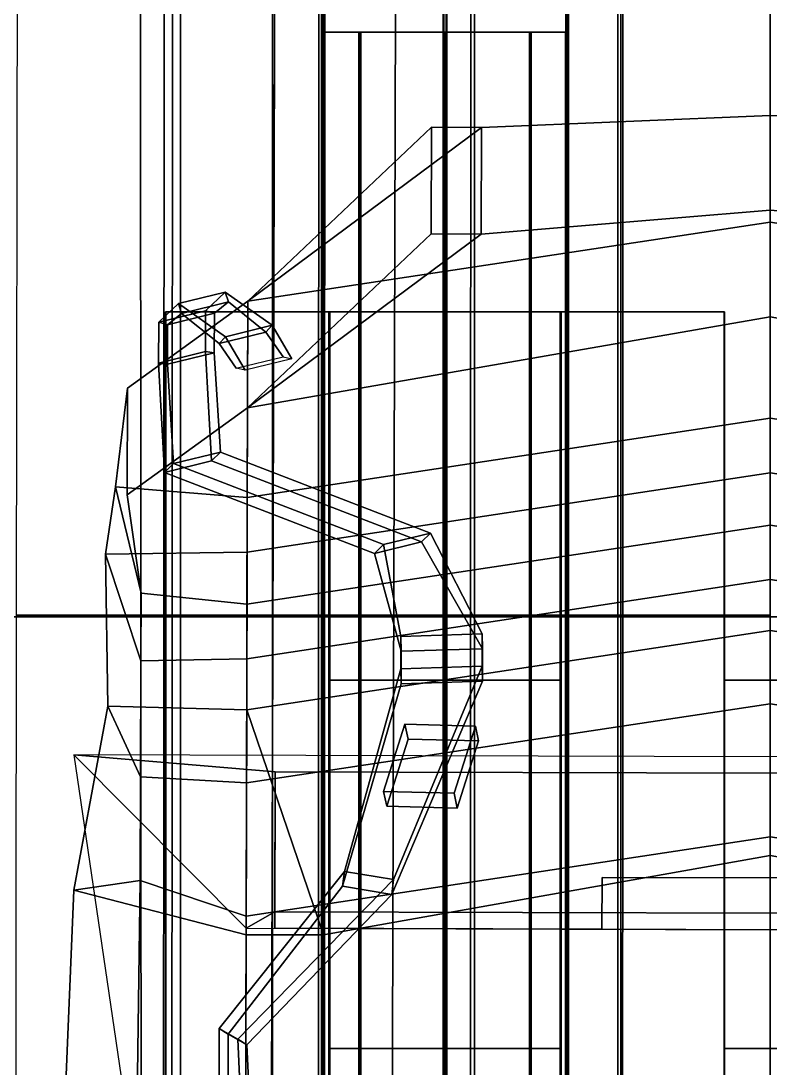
# Model space of a CAD drawing. Extents: x -7.9 to 7.9, y -12.5 to 11.9.
# Drawn here: x -0.453 to -0.019, y -7.914 to -7.308 of the extents above; entities that cross this region are included whole.
import ezdxf

# ---------------------------------------------------------------- set-up
doc = ezdxf.new("R2010")
doc.units = 0

msp = doc.modelspace()

# ---------------------------------------------------------------- linework, layer by layer
for points in [[(-0.27716, -5.39043, 5.10445), (-0.27716, -8.37554, 5.10445), (-0.20614, -8.37554, 5.13299), (-0.20615, -5.32944, 5.13299)], [(-0.20615, -5.32944, 5.13299), (-0.20614, -8.37554, 5.13299), (-0.13575, -8.37554, 5.10295), (-0.13575, -5.33943, 5.10294)], [(-0.13575, -5.33943, 5.10294), (-0.13575, -8.37554, 5.10295), (-0.10722, -8.37554, 5.03193), (-0.10722, -5.41367, 5.03193)], [(-0.30721, -5.48103, 5.03406), (-0.30721, -8.37554, 5.03406), (-0.27716, -8.37554, 5.10445), (-0.27716, -5.39043, 5.10445)], [(-0.10722, -5.41367, 5.03193), (-0.10722, -8.37554, 5.03193), (-0.13726, -8.37554, 4.96153), (-0.13726, -5.50468, 4.96153)], [(-0.27867, -5.55708, 4.96304), (-0.27867, -8.37554, 4.96304), (-0.30721, -8.37554, 5.03406), (-0.30721, -5.48103, 5.03406)], [(-0.13726, -5.50468, 4.96153), (-0.13726, -8.37554, 4.96153), (-0.20828, -8.37554, 4.933), (-0.20828, -5.56249, 4.933)], [(-0.20828, -5.56249, 4.933), (-0.20828, -8.37554, 4.933), (-0.27867, -8.37554, 4.96304), (-0.27867, -5.55708, 4.96304)], [(-0.2784, -6.60307, 4.71578), (-0.2784, -8.37554, 4.71578), (-0.20789, -8.37554, 4.74555), (-0.20789, -6.54016, 4.74555)], [(-0.20789, -6.54016, 4.74555), (-0.20789, -8.37554, 4.74555), (-0.13698, -8.37554, 4.71674), (-0.13698, -6.54804, 4.71674)], [(-0.13698, -6.54804, 4.71674), (-0.13698, -8.37554, 4.71674), (-0.10721, -8.37554, 4.64623), (-0.10721, -6.62868, 4.64623)], [(-0.30721, -6.71541, 4.64488), (-0.30721, -8.37554, 4.64488), (-0.2784, -8.37554, 4.71578), (-0.2784, -6.60307, 4.71578)], [(-0.10721, -6.62868, 4.64623), (-0.10721, -8.37554, 4.64623), (-0.13602, -8.37554, 4.57533), (-0.13602, -6.74428, 4.57533)], [(-0.27744, -6.7934, 4.57437), (-0.27744, -8.37554, 4.57437), (-0.30721, -8.37554, 4.64488), (-0.30721, -6.71541, 4.64488)], [(-0.13602, -6.74428, 4.57533), (-0.13602, -8.37554, 4.57533), (-0.20653, -8.37554, 4.54556), (-0.20653, -6.81014, 4.54556)], [(-0.20653, -6.81014, 4.54556), (-0.20653, -8.37554, 4.54556), (-0.27744, -8.37554, 4.57437), (-0.27744, -6.7934, 4.57437)], [(-0.01906, -9.37345, 1.89417), (-0.01906, -6.85767, 1.89417), (-0.88005, -6.85767, 1.89417), (-0.80629, -9.37345, 1.89417)], [(-0.01906, -9.37345, 1.89417), (0.76818, -9.37345, 1.89417), (0.84194, -6.85767, 1.89417), (-0.01906, -6.85767, 1.89417)], [(-0.36037, -8.43609, 4.25093), (-0.73748, -8.43609, 4.11533), (-0.72859, -6.88207, 4.14928), (-0.36037, -6.88207, 4.31939)], [(-0.01906, -8.43609, 4.28433), (-0.36037, -8.43609, 4.25093), (-0.36037, -6.88207, 4.31939), (-0.01906, -6.88207, 4.3528)], [(-0.01906, -8.43609, 4.28433), (-0.01906, -6.88207, 4.3528), (0.32226, -6.88207, 4.31939), (0.32226, -8.43609, 4.25093)], [(-0.38289, -8.44273, 4.34551), (-0.38374, -6.88568, 4.41393), (-0.76555, -6.88493, 4.2394), (-0.79047, -8.44246, 4.19687)], [(-0.01906, -8.44308, 4.38114), (-0.01906, -6.88634, 4.44969), (-0.38374, -6.88568, 4.41393), (-0.38289, -8.44273, 4.34551)], [(-0.01906, -8.44308, 4.38114), (0.34478, -8.44273, 4.34551), (0.34563, -6.88568, 4.41393), (-0.01906, -6.88634, 4.44969)], [(-0.01906, -8.43609, 1.5434), (-0.4619, -8.43609, 1.5434), (-0.4619, -6.96369, 1.5434), (-0.01906, -6.96369, 1.5434)], [(-0.01906, -8.43609, 1.5434), (-0.01906, -6.96369, 1.5434), (0.42378, -6.96369, 1.5434), (0.42378, -8.43609, 1.5434)], [(-0.31029, -8.83303, 1.9509), (-0.30514, -7.03304, 1.9509), (-0.305, -6.98304, 1.8909), (-0.31087, -9.03303, 1.8909)], [(-0.23514, -7.03324, 1.9509), (-0.24029, -8.83323, 1.9509), (-0.24087, -9.03323, 1.8909), (-0.235, -6.98324, 1.8909)], [(-0.31029, -8.83303, 1.9509), (-0.24029, -8.83323, 1.9509), (-0.23514, -7.03324, 1.9509), (-0.30514, -7.03304, 1.9509)], [(-0.46182, -7.65281, 4.21071), (-0.37004, -7.65286, 4.23833), (-0.36977, -7.27135, 4.25481), (-0.46126, -7.2713, 4.22594)], [(-0.45539, -7.65191, 4.19419), (-0.4548, -7.27058, 4.20943), (-0.36492, -7.27058, 4.23779), (-0.36523, -7.65191, 4.22131)], [(-0.28042, -7.65289, 4.25826), (-0.28031, -7.2714, 4.27551), (-0.36977, -7.27135, 4.25481), (-0.37004, -7.65286, 4.23833)], [(-0.27699, -7.65191, 4.2409), (-0.36523, -7.65191, 4.22131), (-0.36492, -7.27058, 4.23779), (-0.27686, -7.27058, 4.25815)], [(-0.1924, -7.65292, 4.27136), (-0.19238, -7.27143, 4.28901), (-0.28031, -7.2714, 4.27551), (-0.28042, -7.65289, 4.25826)], [(-0.19021, -7.65191, 4.25382), (-0.27699, -7.65191, 4.2409), (-0.27686, -7.27058, 4.25815), (-0.19017, -7.27058, 4.27146)], [(-0.1924, -7.65292, 4.27136), (-0.10546, -7.65294, 4.27851), (-0.10546, -7.27144, 4.29631), (-0.19238, -7.27143, 4.28901)], [(-0.19021, -7.65191, 4.25382), (-0.19017, -7.27058, 4.27146), (-0.10439, -7.27058, 4.27868), (-0.10439, -7.65191, 4.26089)], [(-0.10546, -7.65294, 4.27851), (-0.01906, -7.65294, 4.28061), (-0.01906, -7.27145, 4.29841), (-0.10546, -7.27144, 4.29631)], [(-0.10439, -7.65191, 4.26089), (-0.10439, -7.27058, 4.27868), (-0.01906, -7.27058, 4.28077), (-0.01906, -7.65191, 4.26297)], [(0.06735, -7.65294, 4.27851), (0.06735, -7.27144, 4.29631), (-0.01906, -7.27145, 4.29841), (-0.01906, -7.65294, 4.28061)], [(-0.25624, -8.37554, 4.59586), (-0.25624, -7.3146, 4.59586), (-0.27702, -7.3146, 4.64508), (-0.27702, -8.37554, 4.64508)], [(-0.27702, -8.37554, 4.64508), (-0.27702, -7.3146, 4.64508), (-0.25691, -7.3146, 4.69458), (-0.2569, -8.37554, 4.69458)], [(-0.27701, -8.37554, 5.03374), (-0.27701, -7.3146, 5.03374), (-0.25604, -7.3146, 5.08288), (-0.25604, -8.37554, 5.08288)], [(-0.2571, -8.37554, 4.98416), (-0.2571, -7.3146, 4.98416), (-0.27701, -7.3146, 5.03374), (-0.27701, -8.37554, 5.03374)], [(-0.20796, -8.37554, 4.96319), (-0.20796, -7.3146, 4.96319), (-0.2571, -7.3146, 4.98416), (-0.2571, -8.37554, 4.98416)], [(-0.2569, -8.37554, 4.69458), (-0.25691, -7.3146, 4.69458), (-0.20769, -7.3146, 4.71536), (-0.20769, -8.37554, 4.71536)], [(-0.20674, -8.37554, 4.57575), (-0.20674, -7.3146, 4.57575), (-0.25624, -7.3146, 4.59586), (-0.25624, -8.37554, 4.59586)], [(-0.25604, -8.37554, 5.08288), (-0.25604, -7.3146, 5.08288), (-0.20647, -7.3146, 5.10279), (-0.20647, -8.37554, 5.10279)], [(-0.15838, -8.37554, 4.98311), (-0.15838, -7.3146, 4.98311), (-0.20796, -7.3146, 4.96319), (-0.20796, -8.37554, 4.96319)], [(-0.20769, -8.37554, 4.71536), (-0.20769, -7.3146, 4.71536), (-0.15819, -7.3146, 4.69525), (-0.15819, -8.37554, 4.69525)], [(-0.15752, -8.37554, 4.59653), (-0.15752, -7.3146, 4.59653), (-0.20674, -7.3146, 4.57575), (-0.20674, -8.37554, 4.57575)], [(-0.20647, -8.37554, 5.10279), (-0.20647, -7.3146, 5.10279), (-0.15733, -7.3146, 5.08182), (-0.15733, -8.37554, 5.08182)], [(-0.13741, -8.37554, 5.03225), (-0.13741, -7.3146, 5.03225), (-0.15838, -7.3146, 4.98311), (-0.15838, -8.37554, 4.98311)], [(-0.15819, -8.37554, 4.69525), (-0.15819, -7.3146, 4.69525), (-0.13741, -7.3146, 4.64603), (-0.13741, -8.37554, 4.64603)], [(-0.13741, -8.37554, 4.64603), (-0.13741, -7.3146, 4.64603), (-0.15752, -7.3146, 4.59653), (-0.15752, -8.37554, 4.59653)], [(-0.15733, -8.37554, 5.08182), (-0.15733, -7.3146, 5.08182), (-0.13741, -7.3146, 5.03225), (-0.13741, -8.37554, 5.03225)], [(-0.01906, -7.36287, 3.51954), (-0.01906, -7.42443, 3.15522), (-0.32139, -7.4702, 3.16344), (-0.18608, -7.36968, 3.47823)], [(-0.18608, -7.36968, 3.47823), (-0.18625, -7.43144, 3.48634), (-0.01906, -7.41764, 3.52642), (-0.01906, -7.36287, 3.51954)], [(0.14797, -7.36968, 3.47823), (-0.01906, -7.36287, 3.51954), (-0.01906, -7.41764, 3.52642), (0.14814, -7.43144, 3.48634)], [(-0.01906, -7.36287, 3.51954), (0.14797, -7.36968, 3.47823), (0.28328, -7.4702, 3.16344), (-0.01906, -7.42443, 3.15522)], [(-0.32139, -7.4702, 3.16344), (-0.32157, -7.53196, 3.17155), (-0.21521, -7.43135, 3.48634), (-0.21503, -7.36959, 3.47823)], [(-0.18608, -7.36968, 3.47823), (-0.32139, -7.4702, 3.16344), (-0.21503, -7.36959, 3.47823)], [(-0.21503, -7.36959, 3.47823), (-0.21521, -7.43135, 3.48634), (-0.18625, -7.43144, 3.48634), (-0.18608, -7.36968, 3.47823)], [(-0.18625, -7.43144, 3.48634), (-0.32157, -7.53196, 3.17155), (-0.01906, -7.47921, 3.1621), (-0.01906, -7.41764, 3.52642)], [(0.14814, -7.43144, 3.48634), (-0.01906, -7.41764, 3.52642), (-0.01906, -7.47921, 3.1621), (0.28346, -7.53196, 3.17155)], [(-0.01906, -7.42443, 3.15522), (-0.01906, -7.538, 2.87472), (-0.32172, -7.58377, 2.88294), (-0.32139, -7.4702, 3.16344)], [(-0.01906, -7.42443, 3.15522), (0.28328, -7.4702, 3.16344), (0.28361, -7.58377, 2.88294), (-0.01906, -7.538, 2.87472)], [(-0.21521, -7.43135, 3.48634), (-0.32157, -7.53196, 3.17155), (-0.18625, -7.43144, 3.48634)], [(-0.373, -7.48242, 3.10718), (-0.34588, -7.4758, 3.14518), (-0.33447, -7.46492, 3.13514), (-0.36159, -7.47154, 3.09714)], [(-0.36159, -7.47154, 3.09714), (-0.33447, -7.46492, 3.13514), (-0.30728, -7.48417, 3.11909), (-0.3344, -7.49079, 3.08109)], [(-0.33269, -7.47064, 3.13487), (-0.33447, -7.46492, 3.13514), (-0.34588, -7.4758, 3.14518), (-0.34077, -7.47725, 3.14178)], [(-0.33447, -7.46492, 3.13514), (-0.33269, -7.47064, 3.13487), (-0.31097, -7.48807, 3.1224), (-0.30728, -7.48417, 3.11909)], [(-0.32139, -7.4702, 3.16344), (-0.32172, -7.58377, 2.88294), (-0.39803, -7.57755, 2.917), (-0.39103, -7.52061, 3.06601)], [(-0.32157, -7.53196, 3.17155), (-0.32139, -7.4702, 3.16344), (-0.39103, -7.52061, 3.06601), (-0.39121, -7.58225, 3.07476)], [(-0.34588, -7.4758, 3.14518), (-0.373, -7.48242, 3.10718), (-0.37309, -7.50604, 3.11136), (-0.34597, -7.49942, 3.14936)], [(-0.36788, -7.48388, 3.10379), (-0.373, -7.48242, 3.10718), (-0.36159, -7.47154, 3.09714), (-0.35981, -7.47726, 3.09687)], [(-0.34077, -7.47725, 3.14178), (-0.36788, -7.48388, 3.10379), (-0.35981, -7.47726, 3.09687), (-0.33269, -7.47064, 3.13487)], [(-0.35981, -7.47726, 3.09687), (-0.36159, -7.47154, 3.09714), (-0.3344, -7.49079, 3.08109), (-0.33808, -7.4947, 3.0844)], [(-0.33269, -7.47064, 3.13487), (-0.35981, -7.47726, 3.09687), (-0.33808, -7.4947, 3.0844), (-0.31097, -7.48807, 3.1224)], [(-0.34588, -7.4758, 3.14518), (-0.34597, -7.49942, 3.14936), (-0.34081, -7.50006, 3.14579), (-0.34077, -7.47725, 3.14178)], [(-0.3688, -8.11581, 4.71285), (-0.3688, -7.47633, 4.71285), (-0.36906, -7.47633, 4.57888), (-0.36906, -8.11581, 4.57888)], [(-0.36906, -8.11581, 4.57888), (-0.36906, -7.47633, 4.57888), (-0.27451, -7.47633, 4.48397), (-0.27451, -8.11581, 4.48397)], [(-0.36906, -8.11581, 4.96632), (-0.36906, -7.47633, 4.96632), (-0.27451, -7.47633, 4.87141), (-0.27451, -8.11581, 4.87141)], [(-0.3688, -8.11581, 5.10029), (-0.3688, -7.47633, 5.10029), (-0.36906, -7.47633, 4.96632), (-0.36906, -8.11581, 4.96632)], [(-0.3688, -7.47633, 5.10029), (-0.29583, -7.47633, 5.0699), (-0.29598, -7.47633, 4.99643), (-0.36906, -7.47633, 4.96632)], [(-0.36906, -7.47633, 4.96632), (-0.29598, -7.47633, 4.99643), (-0.24412, -7.47633, 4.94437), (-0.27451, -7.47633, 4.87141)], [(-0.36906, -7.47633, 4.57888), (-0.29748, -7.47633, 4.60837), (-0.24475, -7.47633, 4.55543), (-0.27451, -7.47633, 4.48397)], [(-0.3688, -7.47633, 4.71285), (-0.29734, -7.47633, 4.68309), (-0.29748, -7.47633, 4.60837), (-0.36906, -7.47633, 4.57888)], [(-0.27388, -8.11581, 4.80727), (-0.27388, -7.47633, 4.80727), (-0.3688, -7.47633, 4.71285), (-0.3688, -8.11581, 4.71285)], [(-0.27388, -8.11581, 5.19484), (-0.27388, -7.47633, 5.19484), (-0.3688, -7.47633, 5.10029), (-0.3688, -8.11581, 5.10029)], [(-0.27388, -7.47633, 5.19484), (-0.24378, -7.47633, 5.12176), (-0.29583, -7.47633, 5.0699), (-0.3688, -7.47633, 5.10029)], [(-0.27388, -7.47633, 4.80727), (-0.2444, -7.47633, 4.73575), (-0.29734, -7.47633, 4.68309), (-0.3688, -7.47633, 4.71285)], [(-0.34077, -7.47725, 3.14178), (-0.34081, -7.50006, 3.14579), (-0.36793, -7.50669, 3.10779), (-0.36788, -7.48388, 3.10379)], [(-0.32157, -7.53196, 3.17155), (-0.32189, -7.64553, 2.89105), (-0.01906, -7.59976, 2.88283), (-0.01906, -7.47921, 3.1621)], [(-0.27451, -8.11581, 4.48397), (-0.27451, -7.47633, 4.48397), (-0.14054, -7.47633, 4.48371), (-0.14054, -8.11581, 4.48371)], [(-0.27451, -8.11581, 4.87141), (-0.27451, -7.47633, 4.87141), (-0.14054, -7.47633, 4.87115), (-0.14054, -8.11581, 4.87115)], [(-0.27451, -7.47633, 4.87141), (-0.24412, -7.47633, 4.94437), (-0.17065, -7.47633, 4.94423), (-0.14054, -7.47633, 4.87115)], [(-0.27451, -7.47633, 4.48397), (-0.24475, -7.47633, 4.55543), (-0.17003, -7.47633, 4.55529), (-0.14054, -7.47633, 4.48371)], [(-0.27388, -8.11581, 4.80727), (-0.13991, -8.11581, 4.80727), (-0.13991, -7.47633, 4.80727), (-0.27388, -7.47633, 4.80727)], [(-0.27388, -8.11581, 5.19484), (-0.13991, -8.11581, 5.19458), (-0.13991, -7.47633, 5.19458), (-0.27388, -7.47633, 5.19484)], [(-0.13991, -7.47633, 5.19458), (-0.1703, -7.47633, 5.12162), (-0.24378, -7.47633, 5.12176), (-0.27388, -7.47633, 5.19484)], [(-0.13991, -7.47633, 4.80727), (-0.16968, -7.47633, 4.73575), (-0.2444, -7.47633, 4.73575), (-0.27388, -7.47633, 4.80727)], [(-0.14054, -7.47633, 4.87115), (-0.17065, -7.47633, 4.94423), (-0.11859, -7.47633, 4.99608), (-0.04563, -7.47633, 4.96569)], [(-0.04537, -7.47633, 5.09966), (-0.11845, -7.47633, 5.06956), (-0.1703, -7.47633, 5.12162), (-0.13991, -7.47633, 5.19458)], [(-0.14054, -7.47633, 4.48371), (-0.17003, -7.47633, 4.55529), (-0.11709, -7.47633, 4.60802), (-0.04563, -7.47633, 4.57825)], [(-0.04537, -7.47633, 4.71223), (-0.11694, -7.47633, 4.68274), (-0.16968, -7.47633, 4.73575), (-0.13991, -7.47633, 4.80727)], [(-0.14054, -8.11581, 4.48371), (-0.14054, -7.47633, 4.48371), (-0.04563, -7.47633, 4.57825), (-0.04563, -8.11581, 4.57825)], [(-0.14054, -8.11581, 4.87115), (-0.14054, -7.47633, 4.87115), (-0.04563, -7.47633, 4.96569), (-0.04563, -8.11581, 4.96569)], [(-0.13991, -8.11581, 4.80727), (-0.04537, -8.11581, 4.71223), (-0.04537, -7.47633, 4.71223), (-0.13991, -7.47633, 4.80727)], [(-0.13991, -8.11581, 5.19458), (-0.04537, -8.11581, 5.09966), (-0.04537, -7.47633, 5.09966), (-0.13991, -7.47633, 5.19458)], [(-0.04563, -7.47633, 4.96569), (-0.11859, -7.47633, 4.99608), (-0.11845, -7.47633, 5.06956), (-0.04537, -7.47633, 5.09966)], [(-0.04563, -7.47633, 4.57825), (-0.11709, -7.47633, 4.60802), (-0.11694, -7.47633, 4.68274), (-0.04537, -7.47633, 4.71223)], [(-0.04563, -8.11581, 4.57825), (-0.04563, -7.47633, 4.57825), (-0.04537, -7.47633, 4.71223), (-0.04537, -8.11581, 4.71223)], [(-0.04563, -8.11581, 4.96569), (-0.04563, -7.47633, 4.96569), (-0.04537, -7.47633, 5.09966), (-0.04537, -8.11581, 5.09966)], [(0.28346, -7.53196, 3.17155), (-0.01906, -7.47921, 3.1621), (-0.01906, -7.59976, 2.88283), (0.28378, -7.64553, 2.89105)], [(-0.36788, -7.48388, 3.10379), (-0.36793, -7.50669, 3.10779), (-0.37309, -7.50604, 3.11136), (-0.373, -7.48242, 3.10718)], [(-0.30728, -7.48417, 3.11909), (-0.29587, -7.50359, 3.11433), (-0.32299, -7.51021, 3.07634), (-0.3344, -7.49079, 3.08109)], [(-0.31097, -7.48807, 3.1224), (-0.30101, -7.5024, 3.11779), (-0.29587, -7.50359, 3.11433), (-0.30728, -7.48417, 3.11909)], [(-0.33808, -7.4947, 3.0844), (-0.32813, -7.50902, 3.0798), (-0.30101, -7.5024, 3.11779), (-0.31097, -7.48807, 3.1224)], [(-0.3344, -7.49079, 3.08109), (-0.32299, -7.51021, 3.07634), (-0.32813, -7.50902, 3.0798), (-0.33808, -7.4947, 3.0844)], [(-0.37309, -7.50604, 3.11136), (-0.3696, -7.56931, 3.12028), (-0.34248, -7.56269, 3.15828), (-0.34597, -7.49942, 3.14936)], [(-0.34081, -7.50006, 3.14579), (-0.3373, -7.55753, 3.15368), (-0.36442, -7.56415, 3.11569), (-0.36793, -7.50669, 3.10779)], [(-0.34597, -7.49942, 3.14936), (-0.34248, -7.56269, 3.15828), (-0.3373, -7.55753, 3.15368), (-0.34081, -7.50006, 3.14579)], [(-0.36793, -7.50669, 3.10779), (-0.36442, -7.56415, 3.11569), (-0.3696, -7.56931, 3.12028), (-0.37309, -7.50604, 3.11136)], [(-0.39121, -7.58225, 3.07476), (-0.39103, -7.52061, 3.06601), (-0.39803, -7.57755, 2.917), (-0.38325, -7.63924, 2.92575)], [(-0.32189, -7.64553, 2.89105), (-0.32157, -7.53196, 3.17155), (-0.39121, -7.58225, 3.07476), (-0.38325, -7.63924, 2.92575)], [(-0.32181, -7.61536, 2.64238), (-0.32172, -7.58377, 2.88294), (-0.01906, -7.538, 2.87472), (-0.01906, -7.56959, 2.63416)], [(0.2837, -7.61536, 2.64238), (-0.01906, -7.56959, 2.63416), (-0.01906, -7.538, 2.87472), (0.28361, -7.58377, 2.88294)], [(-0.3373, -7.55753, 3.15368), (-0.21569, -7.60439, 3.03054), (-0.24281, -7.61101, 2.99254), (-0.36442, -7.56415, 3.11569)], [(-0.34248, -7.56269, 3.15828), (-0.22087, -7.60955, 3.03513), (-0.21569, -7.60439, 3.03054), (-0.3373, -7.55753, 3.15368)], [(-0.3696, -7.56931, 3.12028), (-0.24799, -7.61617, 2.99713), (-0.22087, -7.60955, 3.03513), (-0.34248, -7.56269, 3.15828)], [(-0.36442, -7.56415, 3.11569), (-0.24281, -7.61101, 2.99254), (-0.24799, -7.61617, 2.99713), (-0.3696, -7.56931, 3.12028)], [(-0.32207, -7.70657, 2.46126), (-0.32181, -7.61536, 2.64238), (-0.01906, -7.56959, 2.63416), (-0.01906, -7.6608, 2.45304)], [(0.28396, -7.70657, 2.46126), (-0.01906, -7.6608, 2.45304), (-0.01906, -7.56959, 2.63416), (0.2837, -7.61536, 2.64238)], [(-0.39803, -7.57755, 2.917), (-0.40385, -7.61651, 2.64225), (-0.38337, -7.67822, 2.651), (-0.38325, -7.63924, 2.92575)], [(-0.32181, -7.61536, 2.64238), (-0.40385, -7.61651, 2.64225), (-0.39803, -7.57755, 2.917), (-0.32172, -7.58377, 2.88294)], [(-0.01906, -7.63135, 2.64227), (-0.01906, -7.59976, 2.88283), (-0.32189, -7.64553, 2.89105), (-0.32199, -7.67712, 2.65049)], [(-0.01906, -7.63135, 2.64227), (0.28387, -7.67712, 2.65049), (0.28378, -7.64553, 2.89105), (-0.01906, -7.59976, 2.88283)], [(-0.21569, -7.60439, 3.03054), (-0.18576, -7.66265, 2.78993), (-0.23286, -7.66414, 2.79141), (-0.24281, -7.61101, 2.99254)], [(-0.22087, -7.60955, 3.03513), (-0.18549, -7.67128, 2.78983), (-0.18576, -7.66265, 2.78993), (-0.21569, -7.60439, 3.03054)], [(-0.24799, -7.61617, 2.99713), (-0.2326, -7.67277, 2.79131), (-0.18549, -7.67128, 2.78983), (-0.22087, -7.60955, 3.03513)], [(-0.24281, -7.61101, 2.99254), (-0.23286, -7.66414, 2.79141), (-0.2326, -7.67277, 2.79131), (-0.24799, -7.61617, 2.99713)], [(-0.32207, -7.70657, 2.46126), (-0.40253, -7.70448, 2.46458), (-0.40385, -7.61651, 2.64225), (-0.32181, -7.61536, 2.64238)], [(-0.40385, -7.61651, 2.64225), (-0.40253, -7.70448, 2.46458), (-0.38356, -7.74536, 2.5116), (-0.38337, -7.67822, 2.651)], [(-0.01906, -7.70322, 2.49865), (-0.01906, -7.63135, 2.64227), (-0.32199, -7.67712, 2.65049), (-0.32219, -7.74899, 2.50687)], [(-0.01906, -7.70322, 2.49865), (0.28408, -7.74899, 2.50687), (0.28387, -7.67712, 2.65049), (-0.01906, -7.63135, 2.64227)], [(-0.32199, -7.67712, 2.65049), (-0.32189, -7.64553, 2.89105), (-0.38325, -7.63924, 2.92575), (-0.38337, -7.67822, 2.651)], [(-0.46182, -7.65281, 4.21071), (-0.46217, -8.02003, 4.19384), (-0.37023, -8.02007, 4.22042), (-0.37004, -7.65286, 4.23833)], [(-0.45539, -7.65191, 4.19419), (-0.36523, -7.65191, 4.22131), (-0.36544, -8.01892, 4.2034), (-0.45578, -8.01892, 4.17732)], [(-0.28042, -7.65289, 4.25826), (-0.37004, -7.65286, 4.23833), (-0.37023, -8.02007, 4.22042), (-0.2805, -8.02011, 4.23966)], [(-0.27699, -7.65191, 4.2409), (-0.2771, -8.01892, 4.22231), (-0.36544, -8.01892, 4.2034), (-0.36523, -7.65191, 4.22131)], [(-0.1924, -7.65292, 4.27136), (-0.28042, -7.65289, 4.25826), (-0.2805, -8.02011, 4.23966), (-0.19243, -8.02013, 4.25238)], [(-0.19021, -7.65191, 4.25382), (-0.19026, -8.01892, 4.23484), (-0.2771, -8.01892, 4.22231), (-0.27699, -7.65191, 4.2409)], [(-0.1924, -7.65292, 4.27136), (-0.19243, -8.02013, 4.25238), (-0.10547, -8.02014, 4.25936), (-0.10546, -7.65294, 4.27851)], [(-0.19021, -7.65191, 4.25382), (-0.10439, -7.65191, 4.26089), (-0.10441, -8.01892, 4.24174), (-0.19026, -8.01892, 4.23484)], [(-0.10546, -7.65294, 4.27851), (-0.10547, -8.02014, 4.25936), (-0.01906, -8.02015, 4.26142), (-0.01906, -7.65294, 4.28061)], [(-0.10439, -7.65191, 4.26089), (-0.01906, -7.65191, 4.26297), (-0.01906, -8.01892, 4.24379), (-0.10441, -8.01892, 4.24174)], [(0.06735, -7.65294, 4.27851), (-0.01906, -7.65294, 4.28061), (-0.01906, -8.02015, 4.26142), (0.06736, -8.02014, 4.25936)], [(-0.27765, -7.83693, 2.35813), (-0.32207, -7.70657, 2.46126), (-0.01906, -7.6608, 2.45304), (-0.01906, -7.79103, 2.34991)], [(-0.18576, -7.66265, 2.78993), (-0.18582, -7.68145, 2.68333), (-0.23292, -7.68293, 2.68481), (-0.23286, -7.66414, 2.79141)], [(-0.18549, -7.67128, 2.78983), (-0.18555, -7.69008, 2.68322), (-0.18582, -7.68145, 2.68333), (-0.18576, -7.66265, 2.78993)], [(0.23953, -7.83693, 2.35813), (-0.01906, -7.79103, 2.34991), (-0.01906, -7.6608, 2.45304), (0.28396, -7.70657, 2.46126)], [(-0.23286, -7.66414, 2.79141), (-0.23292, -7.68293, 2.68481), (-0.23265, -7.69157, 2.68471), (-0.2326, -7.67277, 2.79131)], [(-0.2326, -7.67277, 2.79131), (-0.23265, -7.69157, 2.68471), (-0.18555, -7.69008, 2.68322), (-0.18549, -7.67128, 2.78983)], [(-0.32219, -7.74899, 2.50687), (-0.32199, -7.67712, 2.65049), (-0.38337, -7.67822, 2.651), (-0.38356, -7.74536, 2.5116)], [(-0.18582, -7.68145, 2.68333), (-0.23698, -7.8049, 2.53931), (-0.26547, -7.80013, 2.57658), (-0.23292, -7.68293, 2.68481)], [(-0.18555, -7.69008, 2.68322), (-0.23808, -7.81346, 2.53957), (-0.23698, -7.8049, 2.53931), (-0.18582, -7.68145, 2.68333)], [(-0.23292, -7.68293, 2.68481), (-0.26547, -7.80013, 2.57658), (-0.26656, -7.80869, 2.57684), (-0.23265, -7.69157, 2.68471)], [(-0.14054, -7.90265, 4.48371), (-0.14054, -7.68949, 4.48371), (-0.27451, -7.68949, 4.48397), (-0.27451, -7.90265, 4.48397)], [(-0.27451, -7.68949, 4.48397), (-0.14054, -7.68949, 4.48371), (-0.14054, -7.68949, 4.39137), (-0.27451, -7.68949, 4.37331)], [(-0.27451, -7.90265, 4.48397), (-0.27451, -7.68949, 4.48397), (-0.27451, -7.68949, 4.37331), (-0.27451, -7.90265, 4.37331)], [(-0.14054, -7.68949, 4.87115), (-0.14054, -7.68949, 4.80727), (-0.27451, -7.68949, 4.80727), (-0.27451, -7.68949, 4.87141)], [(-0.27451, -7.68949, 4.87141), (-0.27451, -7.68949, 4.80727), (-0.27451, -7.90265, 4.80727), (-0.27451, -7.90265, 4.87141)], [(-0.23265, -7.69157, 2.68471), (-0.26656, -7.80869, 2.57684), (-0.23808, -7.81346, 2.53957), (-0.18555, -7.69008, 2.68322)], [(-0.14054, -7.68949, 4.48371), (-0.14054, -7.90265, 4.48371), (-0.14054, -7.90265, 4.39137), (-0.14054, -7.68949, 4.39137)], [(-0.14054, -7.90265, 4.87115), (-0.14054, -7.90265, 4.80727), (-0.14054, -7.68949, 4.80727), (-0.14054, -7.68949, 4.87115)], [(-0.04563, -7.68949, 4.57825), (-0.04537, -7.68949, 4.71223), (-0.01906, -7.68949, 4.71223), (-0.01906, -7.68949, 4.57825)], [(-0.04563, -7.90265, 4.57825), (-0.04563, -7.68949, 4.57825), (-0.01906, -7.68949, 4.57825), (-0.01906, -7.90265, 4.57825)], [(-0.04563, -7.68949, 4.96569), (-0.04537, -7.68949, 5.09966), (-0.01906, -7.68949, 5.09966), (-0.01906, -7.68949, 4.96569)], [(-0.04563, -7.90265, 4.96569), (-0.04563, -7.68949, 4.96569), (-0.01906, -7.68949, 4.96569), (-0.01906, -7.90265, 4.96569)], [(-0.04537, -7.68949, 4.71223), (-0.04537, -7.90265, 4.71223), (-0.01906, -7.90265, 4.71223), (-0.01906, -7.68949, 4.71223)], [(-0.04537, -7.68949, 5.09966), (-0.04537, -7.90265, 5.09966), (-0.01906, -7.90265, 5.09966), (-0.01906, -7.68949, 5.09966)], [(0.00751, -7.68949, 4.57825), (-0.01906, -7.68949, 4.57825), (-0.01906, -7.68949, 4.71223), (0.00725, -7.68949, 4.71223)], [(0.00751, -7.90265, 4.57825), (-0.01906, -7.90265, 4.57825), (-0.01906, -7.68949, 4.57825), (0.00751, -7.68949, 4.57825)], [(0.00725, -7.68949, 4.71223), (-0.01906, -7.68949, 4.71223), (-0.01906, -7.90265, 4.71223), (0.00725, -7.90265, 4.71223)], [(0.00751, -7.68949, 4.96569), (-0.01906, -7.68949, 4.96569), (-0.01906, -7.68949, 5.09966), (0.00725, -7.68949, 5.09966)], [(0.00725, -7.68949, 5.09966), (-0.01906, -7.68949, 5.09966), (-0.01906, -7.90265, 5.09966), (0.00725, -7.90265, 5.09966)], [(0.00751, -7.90265, 4.96569), (-0.01906, -7.90265, 4.96569), (-0.01906, -7.68949, 4.96569), (0.00751, -7.68949, 4.96569)], [(-0.40253, -7.70448, 2.46458), (-0.42221, -7.81102, 2.4545), (-0.38373, -7.80533, 2.50131), (-0.38356, -7.74536, 2.5116)], [(-0.32244, -7.8368, 2.35813), (-0.42221, -7.81102, 2.4545), (-0.40253, -7.70448, 2.46458), (-0.32207, -7.70657, 2.46126)], [(-0.01906, -7.78022, 2.41125), (-0.01906, -7.70322, 2.49865), (-0.32219, -7.74899, 2.50687), (-0.32241, -7.82598, 2.41948)], [(-0.01906, -7.78022, 2.41125), (0.2843, -7.82598, 2.41948), (0.28408, -7.74899, 2.50687), (-0.01906, -7.70322, 2.49865)], [(-0.32244, -7.8368, 2.35813), (-0.32207, -7.70657, 2.46126), (-0.27765, -7.83693, 2.35813)], [(-0.18967, -7.71602, 2.63734), (-0.202, -7.75491, 2.60141), (-0.2428, -7.75386, 2.6159), (-0.23044, -7.71498, 2.65183)], [(-0.2286, -7.72359, 2.65822), (-0.23044, -7.71498, 2.65183), (-0.2428, -7.75386, 2.6159), (-0.24094, -7.76247, 2.62229)], [(-0.1878, -7.72463, 2.64373), (-0.18967, -7.71602, 2.63734), (-0.23044, -7.71498, 2.65183), (-0.2286, -7.72359, 2.65822)], [(-0.1878, -7.72463, 2.64373), (-0.20017, -7.76351, 2.6078), (-0.202, -7.75491, 2.60141), (-0.18967, -7.71602, 2.63734)], [(-0.1878, -7.72463, 2.64373), (-0.2286, -7.72359, 2.65822), (-0.24094, -7.76247, 2.62229), (-0.20017, -7.76351, 2.6078)], [(-0.32243, -7.83299, 2.3609), (-0.30574, -7.82355, 2.32173), (-0.30551, -7.74253, 1.99007), (-0.42214, -7.7327, 1.9509)], [(-0.32243, -7.83299, 2.3609), (-0.42214, -7.7327, 1.9509), (-0.33386, -8.33296, 1.9509), (-0.32386, -8.33299, 2.4909)], [(-0.42214, -7.7327, 1.9509), (-0.30551, -7.74253, 1.99007), (-0.01906, -7.74334, 1.99007), (-0.01906, -7.73385, 1.9509)], [(0.38403, -7.7327, 1.9509), (-0.01906, -7.73385, 1.9509), (-0.01906, -7.74334, 1.99007), (0.26739, -7.74253, 1.99007)], [(-0.32241, -7.82598, 2.41948), (-0.32219, -7.74899, 2.50687), (-0.38356, -7.74536, 2.5116), (-0.38373, -7.80533, 2.50131)], [(-0.30574, -7.82355, 2.32173), (-0.30576, -7.83304, 2.32173), (-0.30576, -7.83304, 1.99007), (-0.30551, -7.74253, 1.99007)], [(-0.30551, -7.74253, 1.99007), (-0.30576, -7.83304, 1.99007), (-0.01906, -7.83385, 1.99007), (-0.01906, -7.74334, 1.99007)], [(0.26739, -7.74253, 1.99007), (-0.01906, -7.74334, 1.99007), (-0.01906, -7.83385, 1.99007), (0.26765, -7.83304, 1.99007)], [(-0.202, -7.75491, 2.60141), (-0.20017, -7.76351, 2.6078), (-0.24094, -7.76247, 2.62229), (-0.2428, -7.75386, 2.6159)], [(-0.01906, -8.29369, 2.53702), (-0.01906, -7.78022, 2.41125), (-0.32241, -7.82598, 2.41948), (-0.32375, -8.29284, 2.53703)], [(-0.01906, -8.29369, 2.53702), (0.28563, -8.29284, 2.53703), (0.2843, -7.82598, 2.41948), (-0.01906, -7.78022, 2.41125)], [(-0.27898, -8.30378, 2.47568), (-0.27765, -7.83693, 2.35813), (-0.01906, -7.79103, 2.34991), (-0.01906, -8.30451, 2.47568)], [(0.24087, -8.30378, 2.47568), (-0.01906, -8.30451, 2.47568), (-0.01906, -7.79103, 2.34991), (0.23953, -7.83693, 2.35813)], [(-0.23698, -7.8049, 2.53931), (-0.32722, -7.8972, 2.49399), (-0.33802, -7.89103, 2.53948), (-0.26547, -7.80013, 2.57658)], [(-0.26547, -7.80013, 2.57658), (-0.33802, -7.89103, 2.53948), (-0.33275, -7.89428, 2.53934), (-0.26656, -7.80869, 2.57684)], [(-0.42221, -7.81102, 2.4545), (-0.44178, -8.28509, 2.62936), (-0.39023, -8.28201, 2.66157), (-0.38373, -7.80533, 2.50131)], [(-0.32241, -7.82598, 2.41948), (-0.38373, -7.80533, 2.50131), (-0.39023, -8.28201, 2.66157), (-0.32375, -8.29284, 2.53703)], [(-0.26656, -7.80869, 2.57684), (-0.33275, -7.89428, 2.53934), (-0.32195, -7.90044, 2.49386), (-0.23808, -7.81346, 2.53957)], [(-0.23808, -7.81346, 2.53957), (-0.32195, -7.90044, 2.49386), (-0.32722, -7.8972, 2.49399), (-0.23698, -7.8049, 2.53931)], [(-0.11643, -7.83358, 2.0794), (-0.11635, -7.80358, 2.0794), (-0.11635, -7.80358, 2.0324), (-0.11643, -7.83358, 2.0324)], [(-0.11643, -7.83358, 2.0324), (-0.11635, -7.80358, 2.0324), (-0.01906, -7.80385, 2.0324), (-0.01906, -7.83385, 2.0324)], [(-0.01906, -7.83385, 2.0794), (-0.01906, -7.80385, 2.0794), (-0.11635, -7.80358, 2.0794), (-0.11643, -7.83358, 2.0794)], [(-0.01906, -7.80385, 2.0794), (-0.01906, -7.80385, 2.0324), (-0.11635, -7.80358, 2.0324), (-0.11635, -7.80358, 2.0794)], [(-0.01906, -7.80385, 2.0794), (0.07823, -7.80358, 2.0794), (0.07823, -7.80358, 2.0324), (-0.01906, -7.80385, 2.0324)], [(0.07832, -7.83358, 2.0324), (-0.01906, -7.83385, 2.0324), (-0.01906, -7.80385, 2.0324), (0.07823, -7.80358, 2.0324)], [(-0.01906, -7.83385, 2.0794), (0.07832, -7.83358, 2.0794), (0.07823, -7.80358, 2.0794), (-0.01906, -7.80385, 2.0794)], [(-0.32244, -7.8368, 2.35813), (-0.32378, -8.30365, 2.47568), (-0.44178, -8.28509, 2.62936), (-0.42221, -7.81102, 2.4545)], [(-0.01906, -7.83385, 2.3609), (-0.01906, -7.82436, 2.32173), (-0.30574, -7.82355, 2.32173), (-0.32243, -7.83299, 2.3609)], [(-0.01906, -7.82436, 2.32173), (-0.01906, -7.83385, 2.32173), (-0.30576, -7.83304, 2.32173), (-0.30574, -7.82355, 2.32173)], [(-0.01906, -7.82436, 2.32173), (0.26762, -7.82355, 2.32173), (0.26765, -7.83304, 2.32173), (-0.01906, -7.83385, 2.32173)], [(-0.01906, -7.83385, 2.3609), (0.28432, -7.83299, 2.3609), (0.26762, -7.82355, 2.32173), (-0.01906, -7.82436, 2.32173)], [(-0.30576, -7.83304, 2.32173), (-0.11643, -7.83358, 2.0794), (-0.11643, -7.83358, 2.0324), (-0.30576, -7.83304, 1.99007)], [(-0.01906, -7.83385, 2.32173), (-0.01906, -7.83385, 2.0794), (-0.11643, -7.83358, 2.0794), (-0.30576, -7.83304, 2.32173)], [(-0.30576, -7.83304, 1.99007), (-0.11643, -7.83358, 2.0324), (-0.01906, -7.83385, 2.0324), (-0.01906, -7.83385, 1.99007)], [(-0.01906, -7.83385, 2.32173), (0.26765, -7.83304, 2.32173), (0.07832, -7.83358, 2.0794), (-0.01906, -7.83385, 2.0794)], [(0.26765, -7.83304, 1.99007), (-0.01906, -7.83385, 1.99007), (-0.01906, -7.83385, 2.0324), (0.07832, -7.83358, 2.0324)], [(-0.27765, -7.83693, 2.35813), (-0.27898, -8.30378, 2.47568), (-0.32378, -8.30365, 2.47568), (-0.32244, -7.8368, 2.35813)], [(-0.33802, -7.89103, 2.53948), (-0.33797, -7.99035, 2.50707), (-0.33277, -7.98811, 2.50648), (-0.33275, -7.89428, 2.53934)], [(-0.32722, -7.8972, 2.49399), (-0.32283, -7.99632, 2.46282), (-0.33797, -7.99035, 2.50707), (-0.33802, -7.89103, 2.53948)], [(-0.33275, -7.89428, 2.53934), (-0.33277, -7.98811, 2.50648), (-0.31763, -7.99407, 2.46222), (-0.32195, -7.90044, 2.49386)], [(-0.32195, -7.90044, 2.49386), (-0.31763, -7.99407, 2.46222), (-0.32283, -7.99632, 2.46282), (-0.32722, -7.8972, 2.49399)], [(-0.14054, -7.90265, 4.48371), (-0.27451, -7.90265, 4.48397), (-0.27451, -7.90265, 4.37331), (-0.14054, -7.90265, 4.39137)], [(-0.27451, -7.90265, 4.87141), (-0.27451, -7.90265, 4.80727), (-0.14054, -7.90265, 4.80727), (-0.14054, -7.90265, 4.87115)], [(-0.04537, -7.90265, 4.71223), (-0.04563, -7.90265, 4.57825), (-0.01906, -7.90265, 4.57825), (-0.01906, -7.90265, 4.71223)], [(-0.04537, -7.90265, 5.09966), (-0.04563, -7.90265, 4.96569), (-0.01906, -7.90265, 4.96569), (-0.01906, -7.90265, 5.09966)], [(0.00725, -7.90265, 4.71223), (-0.01906, -7.90265, 4.71223), (-0.01906, -7.90265, 4.57825), (0.00751, -7.90265, 4.57825)], [(0.00725, -7.90265, 5.09966), (-0.01906, -7.90265, 5.09966), (-0.01906, -7.90265, 4.96569), (0.00751, -7.90265, 4.96569)]]:
    msp.add_3dface(points)

doc.saveas('drawing.dxf')
